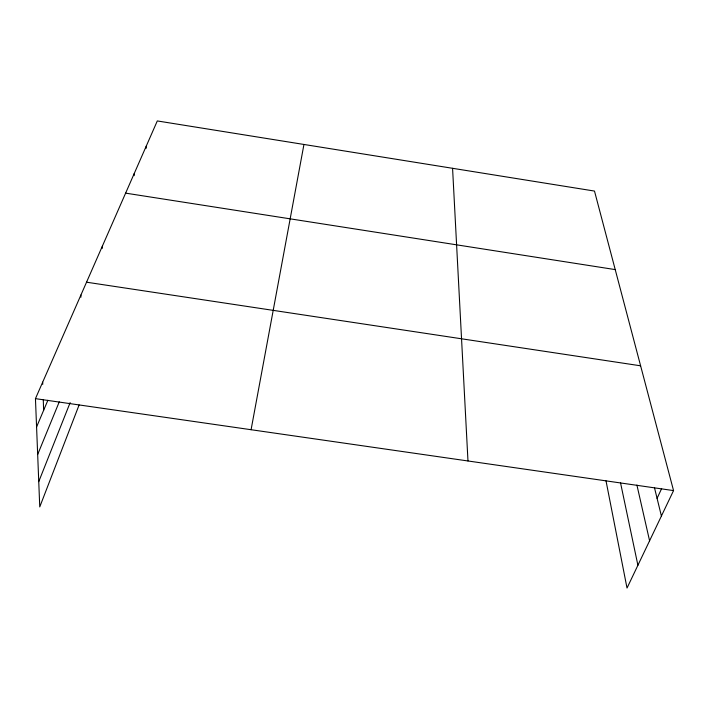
<?xml version="1.0" encoding="UTF-8"?>
<svg xmlns="http://www.w3.org/2000/svg" width="709" height="709" viewBox="0 0 709 709"><rect width="100%" height="100%" fill="white"/><g stroke="black" fill="none" stroke-linecap="round" stroke-linejoin="round"><path stroke-width="1.06" d="M102.335 248.336L102.362 246.156M134.169 175.655L134.24 173.501M146.169 148.305L146.258 146.107M251.083 429.716L303.948 144.459M79.116 404.945L39.757 506.917L35.45 398.644L157.301 120.938L594.496 191.067L673.55 490.593L627.022 588.062L606.018 480.862M38.747 481.65L70.147 402.606M37.674 454.487L59.272 401.817M36.576 426.96L47.884 400.275M657.075 498.347L661.63 488.598M35.45 398.644L673.55 490.593M86.542 282.2L640.617 365.809M125.617 193.14L615.217 269.597M654.469 487.686L661.408 516.028M636.912 485.053L649.586 540.799M620.561 482.953L637.905 565.268M452.572 168.299L467.975 460.965M42.682 382.169L42.753 384.331M43.267 399.486L43.63 410.307M80.915 295.024L80.923 297.186"/></g></svg>
